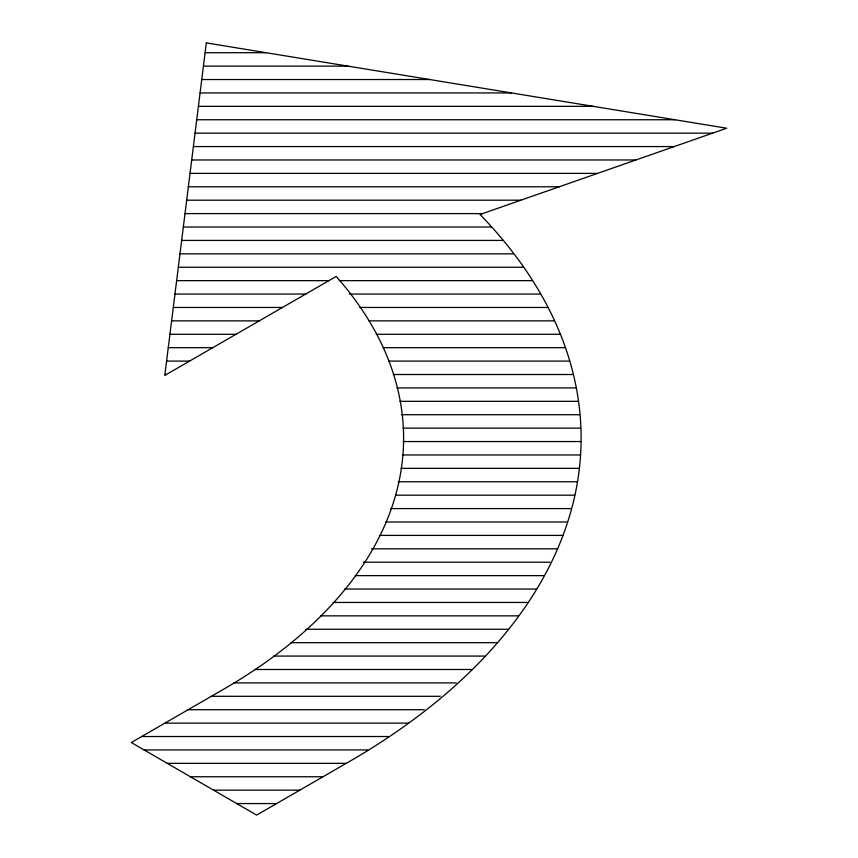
<?xml version="1.0" encoding="UTF-8"?>
<svg xmlns="http://www.w3.org/2000/svg" width="858" height="858" viewBox="0 0 858 858"><rect width="100%" height="100%" fill="white"/><g stroke="black" fill="none" stroke-linecap="round" stroke-linejoin="round"><path stroke-width="1.29" d="M205.105 52.703L266.13 52.703M203.421 66.12L347.908 66.12M201.748 79.526L429.686 79.526M200.075 92.932L511.454 92.932M198.402 106.338L593.232 106.338M196.729 119.745L675.01 119.745M195.056 133.162L712.59 133.162M193.382 146.568L674.249 146.568M191.699 159.974L635.907 159.974M190.026 173.38L597.565 173.38M188.352 186.787L559.234 186.787M186.679 200.193L520.892 200.193M185.006 213.61L482.55 213.61M183.333 227.016L491.291 227.016M181.66 240.422L503.303 240.422M179.976 253.829L513.374 253.829M178.303 267.235L523.455 267.235M176.63 280.652L328.914 280.652M339.307 280.652L532.174 280.652M174.957 294.058L305.684 294.058M349.324 294.058L540.122 294.058M173.284 307.464L282.464 307.464M359.352 307.464L548.08 307.464M171.611 320.871L259.245 320.871M368.961 320.871L554.118 320.871M169.938 334.277L236.014 334.277M376.222 334.277L560.092 334.277M168.254 347.694L212.795 347.694M383.194 347.694L565.111 347.694M166.581 361.1L189.564 361.1M388.62 361.1L569.315 361.1M164.908 374.506L166.345 374.506M393.339 374.506L573.316 374.506M396.997 387.913L575.922 387.913M399.914 401.319L578.539 401.319M401.458 414.725L579.515 414.725M403.003 428.142L580.501 428.142M403.099 441.548L580.802 441.548M402.466 454.954L580.04 454.954M400.997 468.361L579.279 468.361M398.251 481.767L577.016 481.767M395.506 495.184L574.549 495.184M390.658 508.59L571.321 508.59M385.564 521.996L566.988 521.996M379.633 535.403L562.666 535.403M371.514 548.809L556.853 548.809M363.395 562.226L550.085 562.226M355.276 575.632L543.307 575.632M344.562 589.038L536.54 589.038M333.119 602.445L527.552 602.445M320.549 615.851L518.071 615.851M305.748 629.257L508.579 629.257M290.948 642.674L496.739 642.674M273.509 656.08L484.641 656.08M255.148 669.487L472.211 669.487M233.751 682.893L456.241 682.893M211.358 696.299L440.283 696.299M188.127 709.716L424.313 709.716M164.908 723.122L408.354 723.122M141.677 736.529L388.406 736.529M144.112 749.935L367.76 749.935M167.267 763.341L346.235 763.341M190.422 776.758L323.026 776.758M213.567 790.164L299.817 790.164M236.722 803.571L276.608 803.571M206.328 42.9L164.8 375.396L336.175 276.458A615.39 355.287 0 0 1 222.351 689.961L131.306 742.524L256.628 815.1L354.204 758.74A792.889 457.764 0 0 0 480.03 214.489L726.694 128.228L206.328 42.9"/></g></svg>
